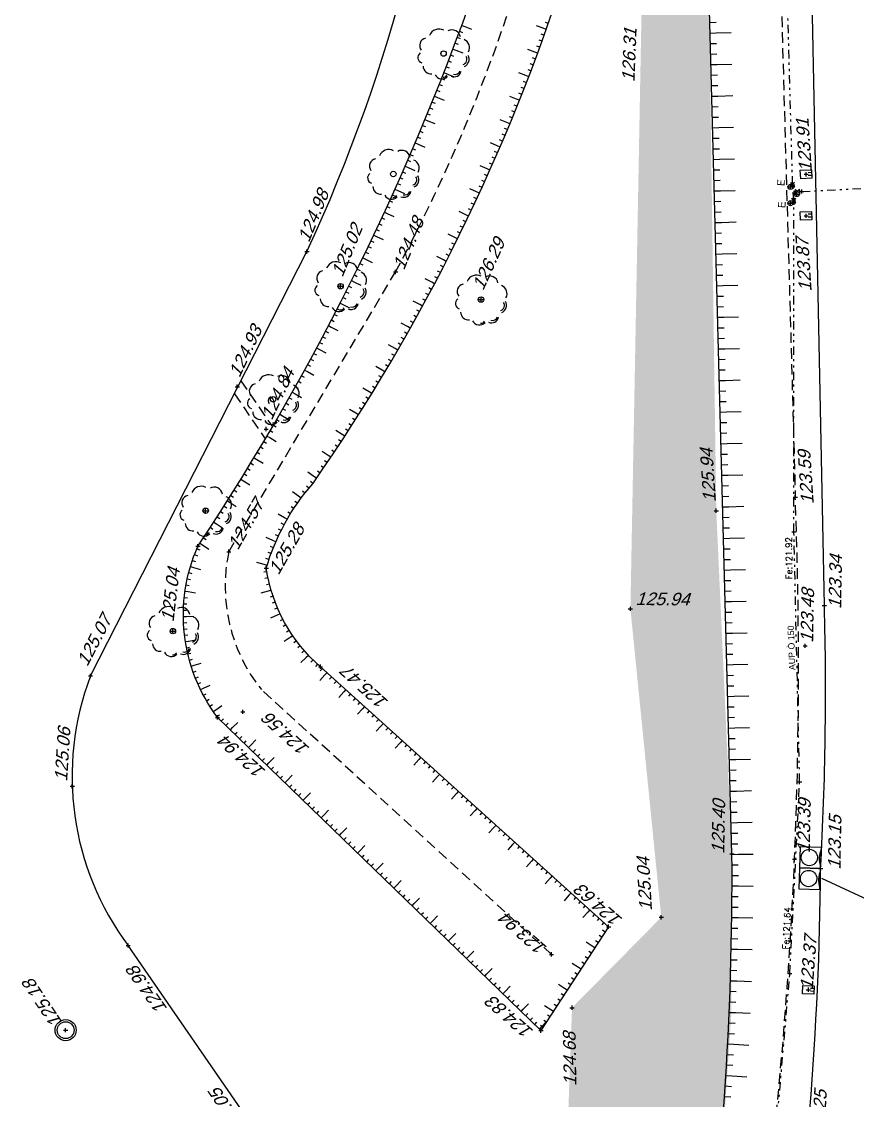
# Model space of a CAD drawing. Header units: metres. Extents: x 1633075 to 1634601, y 8175308 to 8177203.
# Drawn here: x 1633539.2 to 1633578.9, y 8175841.5 to 8175892.7 of the extents above; entities that cross this region are included whole.
import ezdxf

# ---------------------------------------------------------------- set-up
doc = ezdxf.new("R2010")
doc.units = ezdxf.units.M
doc.header["$LTSCALE"] = 2
doc.header["$PDMODE"] = 2
doc.header["$PDSIZE"] = 0.1
for name, pattern in [('211', [0.5, 0.2, -0.1, 0, -0.1, 0, -0.1]), ('241', [0.5, 0.2, -0.1, 0, -0.1, 0, -0.1]), ('31', [2, 1, 1]), ('CACHE', [0.375, 0.25, -0.125]), ('CONTINU', [0])]:
    doc.linetypes.add(name, pattern=pattern)
for name, color, linetype in [('C15785 - ALLEE', 7, 'CACHE'), ('C15785 - ASSAINIS', 6, 'Continuous'), ('C15785 - BORDURES', 7, 'CONTINU'), ('C15785 - BTALUS', 3, 'CACHE'), ('C15785 - EAUP', 5, 'CONTINU'), ('C15785 - EP', 4, 'Continuous'), ('C15785 - HTALUS', 7, 'Continuous'), ('C15785 - POINT 2D', 7, 'Continuous'), ('C15785 - Talus', 7, 'Continuous'), ('C15785 - VEGET', 3, 'Continuous'), ('C15785 - Z', 7, 'Continuous')]:
    doc.layers.add(name, color=color, linetype=linetype)
doc.styles.add('SIMPLEX', font='simplex_.ttf', dxfattribs={"height": 0.6})
doc.styles.get("Standard").update_dxf_attribs({"font": 'arial.ttf'})
doc.styles.add('TXT', font='txt', dxfattribs={"height": 0.3})

# ---------------------------------------------------------------- blocks, each defined once
blk = doc.blocks.new('BL19')
at = {"color": 0}
for p, q in [((0.5, 1), (-0.5, 1)), ((-0.5, 1), (-0.5, 0)), ((0.5, 0), (0.5, 1)), ((-0.5, 0), (0.5, 0))]:
    blk.add_line(p, q, dxfattribs=at)
for centre, major_axis, start_param, end_param in [((0.009, 0.554), (-0.275, 0.275), 3.926991, 10.210176), ((0.008, -0.967), (0.742, 0.742), 0.387155, 1.183656)]:
    blk.add_ellipse(centre, major_axis=major_axis, ratio=1, start_param=start_param, end_param=end_param, dxfattribs=at)
blk = doc.blocks.new('BLBG')
for p, q in [((0, 0), (0, 1.33)), ((0, 1.33), (1, 1.33)), ((1, 1.33), (1, 0)), ((1, 0), (0, 0)), ((0.33, 0), (0.33, 0.41)), ((0.67, 0), (0.67, 0.41))]:
    blk.add_line(p, q)
blk = doc.blocks.new('TALB100A')
blk.add_line((0, -0.3), (0, -1))
blk = doc.blocks.new('TALB100B')
blk.add_line((0, 0), (0, -0.3))
blk = doc.blocks.new('T1')
at = {"linetype": '31'}
blk.add_point((0, 0), dxfattribs=at)
blk = doc.blocks.new('T245')
at = {"linetype": 'Continuous'}
for p, q in [((-0.1, 0), (-0.2, 0)), ((-0.1, -0.1), (0.1, 0.1)), ((-0.1, 0.1), (0.1, -0.1)), ((-0.1, -0.1), (-0.1, 0.1)), ((0.1, -0.1), (0.1, 0.1)), ((0.1, 0), (0.2, 0))]:
    blk.add_line(p, q, dxfattribs=at)
blk = doc.blocks.new('ARBN')
blk.add_circle((0, 0), 0.0517)
for centre, radius, start, end in [((-0.088, 0.27), 0.194, 62.9289, 157.9234), ((0.159, 0.288), 0.162, 10.5515, 118.7684), ((-0.313, 0.149), 0.141, 102.3806, 218.1519), ((0.33, 0.115), 0.163, 331.4172, 69.7614), ((-0.381, -0.079), 0.106, 125.5548, 253.3512), ((0.342, -0.106), 0.104, 287.358, 32.9391), ((0.335, -0.105), 0.151, 294.7172, 29.5061), ((-0.236, -0.237), 0.15, 182.2997, 276.8338), ((-0.027, -0.335), 0.147, 208.1993, 316.9403), ((0.202, -0.304), 0.137, 247.1419, 348.9634), ((0.221, -0.292), 0.104, 254.316, 338.7253), ((0.007, -0.38), 0.0689, 259.4414, 333.9219)]:
    blk.add_arc(centre, radius, start, end)
blk = doc.blocks.new('TALH050A')
blk.add_line((0, 0.15), (0, 0.5))
blk = doc.blocks.new('TALH050B')
blk.add_line((0, 0), (0, 0.15))
blk = doc.blocks.new('TALB050A')
blk.add_line((0, -0.15), (0, -0.5))
blk = doc.blocks.new('TALB050B')
blk.add_line((0, 0), (0, -0.15))
blk = doc.blocks.new('TAMPON')
blk.add_circle((0, 0), 0.5)

msp = doc.modelspace()

# ---------------------------------------------------------------- hatches: boundary and pattern name
at = {"layer": 'C15785 - VEGET'}
h = msp.add_hatch(dxfattribs=at)
h.set_pattern_fill('AR-CONC', color=256, scale=0.02, angle=-0.5, style=0)
h.set_pattern_definition([(49.50002714, (1050220.128, 8061047.714), (3.640772945, -0.350564668), [0.381, -4.191]), (354.50002714, (1050220.128, 8061047.714), (-0.671486242, 3.827137998), [0.3048, -3.3528]), (99.95102714, (1050220.4313, 8061047.6847), (2.969299724, 3.476555826), [0.3238, -3.5618]), (45.6842271, (1050220.1367, 8061048.73), (5.414037124, -0.888123595), [0.5715, -6.2865]), (96.1356271, (1050220.588, 8061048.656), (4.79108493, 4.906890634), [0.4857, -5.3427]), (350.6840271, (1050220.137, 8061048.73), (4.79109228, 4.90688181), [0.4572, -5.0292]), (20.50002714, (1050220.6425, 8061048.4715), (3.014334644, -2.071692516), [0.381, -4.191]), (325.50002714, (1050220.6425, 8061048.4715), (1.26813822, 3.672833305), [0.3048, -3.3528]), (70.95142714, (1050220.8937, 8061048.2988), (4.282464587, 1.601149064), [0.3238, -3.5618]), (37.00002714, (1050220.1279, 8061047.7139), (0.076526363, 1.6904973657), [0, -3.31216, 0, -3.4036, 0, -3.3655]), (7.00002714, (1050220.1279, 8061047.714), (1.353826008, 1.991873763), [0, -1.94056, 0, -3.23596, 0, -1.2827]), (327.00002714, (1050218.9951, 8061047.7238), (2.7107088696, -0.138233956), [0, -1.27, 0, -3.9624, 0, -5.2578]), (317.00002714, (1050218.487, 8061047.7282), (2.9669082965, 0.482658772), [0, -1.651, 0, -2.63144, 0, -3.7338])])
h.paths.add_polyline_path([(1633569.723, 8175827.56), (1633564.784, 8175830.706), (1633565.327, 8175845.854), (1633569.56, 8175850.144), (1633568.097, 8175864.787), (1633568.626, 8175893.281), (1633569.591, 8175903.294), (1633566.894, 8175904.884), (1633567.581, 8175913.627), (1633569.854, 8175911.085), (1633572.368, 8175907.093), (1633571.826, 8175893.819), (1633572.17, 8175869.442), (1633572.913, 8175853.154), (1633572.88, 8175845.469), (1633572.316, 8175837.13), (1633571.582, 8175831.934), (1633571.322, 8175830.19)])

# ---------------------------------------------------------------- linework, layer by layer
at = {"layer": 'C15785 - ALLEE'}
for points in [[(1633574.946, 8175910.21), (1633575.234, 8175894.398), (1633575.921, 8175870.087)], [(1633549.62, 8175875.604), (1633551.108, 8175873.421)], [(1633549.309, 8175874.995), (1633550.771, 8175872.85)]]:
    msp.add_lwpolyline(points, dxfattribs=at)
msp.add_arc((1633363.234, 8175861.963), 212.842, 351.04895, 2.1875, dxfattribs=at)
at = {"layer": 'C15785 - ASSAINIS'}
msp.add_circle((1633541.3, 8175844.786), 0.4, dxfattribs=at)
at = {"layer": 'C15785 - BORDURES'}
for points in [[(1633577.302, 8175864.945), (1633576.702, 8175894.491), (1633576.439, 8175906.55), (1633576.132, 8175919.579), (1633575.904, 8175932.49)], [(1633542.479, 8175861.599), (1633552.75, 8175881.742)], [(1633546.472, 8175836.835), (1633550.27, 8175840.083), (1633544.265, 8175848.806)]]:
    msp.add_lwpolyline(points, dxfattribs=at)
for centre, radius, start, end in [((1633481.672, 8175914.706), 78.349, 335.11973, 356.17669), ((1633423.085, 8175860.921), 154.269, 356.85426, 1.4944), ((1633555.049, 8175856.833), 13.444, 159.2371, 216.6617), ((1633420.084, 8175853.733), 157.044, 351.17953, 359.53403)]:
    msp.add_arc(centre, radius, start, end, dxfattribs=at)
at = {"layer": 'C15785 - BTALUS'}
for points in [[(1633549.043, 8175867.496), (1633556.954, 8175880.773)], [(1633564.354, 8175848.381), (1633550.587, 8175860.953)]]:
    msp.add_lwpolyline(points, dxfattribs=at)
msp.add_lwpolyline([(1633549.043, 8175867.496, 0.225292), (1633550.587, 8175860.953, 0.225292)], format="xyb", dxfattribs=at)
msp.add_arc((1633487.477, 8175918.192), 78.913, 331.69355, 343.5125, dxfattribs=at)
at = {"layer": 'C15785 - EAUP', "linetype": '211'}
for points in [[(1633575.66, 8175847.477), (1633576.126, 8175856.573), (1633575.855, 8175868.436), (1633575.845, 8175884.157), (1633575.794, 8175884.914), (1633575.341, 8175901.01), (1633574.877, 8175918.439)], [(1633549.884, 8175718.481), (1633550.415, 8175719.677), (1633550.9, 8175720.723), (1633553.602, 8175727.237), (1633558.053, 8175737.186), (1633563.48, 8175751.189), (1633569.65, 8175771.476), (1633570.27, 8175777.473), (1633570.958, 8175784.082), (1633573.594, 8175809.157), (1633574.271, 8175825.204), (1633574.438, 8175832.457), (1633574.872, 8175838.33), (1633575.66, 8175847.477)]]:
    msp.add_lwpolyline(points, dxfattribs=at)
at = {"layer": 'C15785 - EAUP', "linetype": '241'}
msp.add_lwpolyline([(1633576.232, 8175884.595), (1633591.728, 8175885.409), (1633599.282, 8175886.181)], dxfattribs=at)
at = {"layer": 'C15785 - EAUP'}
for centre in [(1633575.693, 8175884.812, -77.554), (1633575.996, 8175884.47, -77.554), (1633575.688, 8175884.038, -77.554)]:
    msp.add_circle(centre, 0.12, dxfattribs=at)
at = {"layer": 'C15785 - EP', "linetype": 'CONTINU'}
msp.add_line((1633577.166, 8175851.996), (1633587.578, 8175847.181), dxfattribs=at)
at = {"layer": 'C15785 - HTALUS'}
for points in [[(1633567.064, 8175849.696), (1633563.854, 8175844.764), (1633548.507, 8175859.631, -0.271909), (1633547.578, 8175867.758, 0.064875), (1633561.097, 8175895.326, 0.088542), (1633562.77, 8175924.342)], [(1633567.064, 8175849.696), (1633553.393, 8175862.037, -0.180234), (1633550.819, 8175866.713, -0.109851), (1633553.023, 8175870.721, 0.075174), (1633565.092, 8175895.223, 0.057715), (1633566.815, 8175922.691)], [(1633557.861, 8175826.953, 0.651877), (1633571.322, 8175830.19, 0.038386), (1633572.913, 8175853.154), (1633571.826, 8175893.819), (1633572.368, 8175907.093), (1633574.946, 8175910.21)]]:
    msp.add_lwpolyline(points, format="xyb", dxfattribs=at)
at = {"layer": 'C15785 - POINT 2D'}
for p in [(1633576.435, 8175885.412), (1633575.693, 8175884.812), (1633575.996, 8175884.47), (1633575.688, 8175884.038), (1633576.433, 8175883.44), (1633552.75, 8175881.742), (1633556.954, 8175880.773), (1633554.346, 8175880.099), (1633561.008, 8175879.464), (1633549.445, 8175875.328), (1633550.814, 8175873.319), (1633575.921, 8175870.087), (1633547.942, 8175869.441), (1633572.17, 8175869.442), (1633547.578, 8175867.758), (1633549.043, 8175867.496), (1633550.819, 8175866.713), (1633568.097, 8175864.787), (1633577.302, 8175864.945), (1633546.39, 8175863.728), (1633576.385, 8175863.027), (1633553.393, 8175862.037), (1633542.479, 8175861.599), (1633549.706, 8175859.895), (1633548.507, 8175859.631), (1633541.614, 8175856.36), (1633572.913, 8175853.154), (1633575.883, 8175852.898), (1633577.122, 8175852.456), (1633569.56, 8175850.144), (1633567.064, 8175849.696), (1633544.265, 8175848.806), (1633564.354, 8175848.381), (1633576.538, 8175846.705), (1633565.327, 8175845.854), (1633541.3, 8175844.786), (1633563.854, 8175844.764)]:
    msp.add_point(p, dxfattribs=at)

# ---------------------------------------------------------------- block references
at = {"layer": 'C15785 - ASSAINIS', "rotation": 359.5000271160415}
msp.add_blockref('TAMPON', (1633541.3, 8175844.786), dxfattribs=at)
at = {"layer": 'C15785 - EAUP'}
for p, xscale, yscale, zscale, rotation in [((1633576.706, 8175885.222, 0.548), 0.4000000001915751, 0.4000000001915751, 0.4000000001915751, 92.55697633217684), ((1633576.702, 8175883.247, 0.503), 0.4000000003493321, 0.4000000003493321, 0.4000000003493321, 91.91732905316793), ((1633576.793, 8175846.493), 0.4000000004091689, 0.4000000004091689, 0.4000000004091689, 87.9992385720333)]:
    msp.add_blockref('BLBG', p, dxfattribs=dict(at, xscale=xscale, yscale=yscale, zscale=zscale, rotation=rotation))
for name, p, rotation in [('T245', (1633575.794, 8175884.914), 273.1174771424072), ('T1', (1633575.794, 8175884.914), 1.614152153433014), ('T245', (1633575.845, 8175884.157), 269.653895134472), ('T245', (1633576.027, 8175884.598), 1.971780119047807), ('T1', (1633576.232, 8175884.595), 273.0078461346878), ('T1', (1633575.845, 8175884.157), 3.80612315730372), ('T1', (1633575.855, 8175868.436), 0.03580412076712414), ('T1', (1633576.126, 8175856.573), 357.0645821247633), ('T1', (1633575.66, 8175847.477), 357.0645821247633)]:
    msp.add_blockref(name, p, dxfattribs=dict(at, rotation=rotation))
at = {"layer": 'C15785 - EP', "rotation": 88.06624055951076}
for p in [(1633577.139, 8175852.955), (1633577.105, 8175851.956)]:
    msp.add_blockref('BL19', p, dxfattribs=at)
at = {"layer": 'C15785 - Talus'}
for name, p, rotation in [('TALH050B', (1633564.205, 8175892.571), 70.61990152989485), ('TALB100B', (1633571.858, 8175892.616), 91.53146048288494), ('TALB050B', (1633559.989, 8175892.197), 69.69967643774926), ('TALB050B', (1633560.092, 8175892.478), 69.84433605286794), ('TALB050A', (1633560.092, 8175892.478), 69.84433605286794), ('TALH050A', (1633564.105, 8175892.288), 70.43172494764582), ('TALH050B', (1633564.004, 8175892.006), 70.24354834074835), ('TALH050B', (1633564.105, 8175892.288), 70.43172494764582), ('TALB100B', (1633571.871, 8175892.116), 91.53146048288494), ('TALB100A', (1633571.871, 8175892.116), 91.53146048288494), ('TALB050B', (1633559.779, 8175891.634), 69.41035719140811), ('TALB050B', (1633559.884, 8175891.915), 69.55501681660358), ('TALH050B', (1633563.799, 8175891.442), 69.86719513868876), ('TALH050B', (1633563.902, 8175891.724), 70.05537172142752), ('TALB100B', (1633571.885, 8175891.616), 91.53146048288494), ('TALB050B', (1633559.567, 8175891.073), 69.12103796282067), ('TALB050B', (1633559.673, 8175891.354), 69.26569757694173), ('TALB050A', (1633559.673, 8175891.354), 69.26569757694173), ('TALH050A', (1633563.696, 8175891.16), 69.67901853115693), ('TALH050B', (1633563.696, 8175891.16), 69.67901853115693), ('TALB100B', (1633571.898, 8175891.116), 91.53146048288494), ('TALB050B', (1633559.351, 8175890.513), 68.83171871912757), ('TALB050B', (1633559.459, 8175890.793), 68.97637832595937), ('TALH050B', (1633563.485, 8175890.598), 69.30266533453877), ('TALH050B', (1633563.591, 8175890.879), 69.49084192976315), ('TALB100B', (1633571.912, 8175890.617), 91.53146048288494), ('TALB100A', (1633571.912, 8175890.617), 91.53146048288494), ('TALB050B', (1633559.133, 8175889.954), 68.5423994789976), ('TALB050B', (1633559.243, 8175890.234), 68.68705910046056), ('TALB050A', (1633559.243, 8175890.234), 68.68705910046056), ('TALH050A', (1633563.271, 8175890.038), 68.92631211835685), ('TALH050B', (1633563.271, 8175890.038), 68.92631211835685), ('TALH050B', (1633563.379, 8175890.318), 69.11448872034256), ('TALB100B', (1633571.925, 8175890.117), 91.53146048288494), ('TALB050B', (1633559.023, 8175889.675), 68.39773986207732), ('TALH050B', (1633563.054, 8175889.479), 68.54995890800546), ('TALH050B', (1633563.163, 8175889.758), 68.73813551020692), ('TALB100B', (1633571.938, 8175889.617), 91.53146048288494), ('TALB050B', (1633558.801, 8175889.118), 68.10842061595774), ('TALB050B', (1633558.912, 8175889.396), 68.2530802338311), ('TALB050A', (1633558.801, 8175889.118), 68.10842061595774), ('TALH050A', (1633562.833, 8175888.921), 68.17360570472057), ('TALH050B', (1633562.833, 8175888.921), 68.17360570472057), ('TALH050B', (1633562.944, 8175889.199), 68.36178231295871), ('TALB100B', (1633571.952, 8175889.117), 91.53146048288494), ('TALB100A', (1633571.952, 8175889.117), 91.53146048288494), ('TALB050B', (1633558.576, 8175888.562), 67.81910136940022), ('TALB050B', (1633558.689, 8175888.84), 67.96376099802855), ('TALH050B', (1633562.608, 8175888.365), 67.79725249872097), ('TALH050B', (1633562.721, 8175888.642), 67.98542910442909), ('TALB100B', (1633571.965, 8175888.617), 91.53146048288494), ('TALB050B', (1633558.348, 8175888.007), 67.52978213016887), ('TALB050B', (1633558.462, 8175888.284), 67.6744417597322), ('TALB050A', (1633558.348, 8175888.007), 67.52978213016887), ('TALH050A', (1633562.379, 8175887.81), 67.42089928677902), ('TALH050B', (1633562.494, 8175888.087), 67.60907590167216), ('TALB100B', (1633571.978, 8175888.117), 91.53146048288494), ('TALB050B', (1633558.117, 8175887.453), 67.24046289343785), ('TALB050B', (1633558.233, 8175887.73), 67.38512251848935), ('TALH050B', (1633562.263, 8175887.533), 67.23272268455092), ('TALH050B', (1633562.379, 8175887.81), 67.42089928677902), ('TALB100B', (1633571.992, 8175887.618), 91.53146048288494), ('TALB100A', (1633571.992, 8175887.618), 91.53146048288494), ('TALB050B', (1633557.884, 8175886.9), 66.95114365840067), ('TALB050B', (1633558.001, 8175887.176), 67.09580327294502), ('TALH050A', (1633561.911, 8175886.705), 66.6681928852359), ('TALH050B', (1633562.029, 8175886.98), 66.85636947733134), ('TALH050B', (1633562.147, 8175887.257), 67.04454608075199), ('TALB100B', (1633572.005, 8175887.118), 91.53146048288494), ('TALB050B', (1633557.766, 8175886.624), 66.80648402624051), ('TALB050A', (1633557.884, 8175886.9), 66.95114365840067), ('TALH050B', (1633561.792, 8175886.43), 66.48001627673074), ('TALH050B', (1633561.911, 8175886.705), 66.6681928852359), ('TALB100B', (1633572.018, 8175886.618), 91.53146048288494), ('TALB050B', (1633557.528, 8175886.073), 66.51716479860475), ('TALB050B', (1633557.647, 8175886.349), 66.6618244282198), ('TALH050B', (1633561.551, 8175885.88), 66.10366306638853), ('TALH050B', (1633561.672, 8175886.155), 66.29183966260018), ('TALB100B', (1633572.032, 8175886.118), 91.53146048288494), ('TALB100A', (1633572.032, 8175886.118), 91.53146048288494), ('TALB050B', (1633557.288, 8175885.524), 66.2278455648104), ('TALB050B', (1633557.408, 8175885.798), 66.37250518943362), ('TALB050A', (1633557.408, 8175885.798), 66.37250518943362), ('TALH050A', (1633561.429, 8175885.606), 65.91548646590998), ('TALH050B', (1633561.306, 8175885.332), 65.72730987527862), ('TALH050B', (1633561.429, 8175885.606), 65.91548646590998), ('TALB100B', (1633572.045, 8175885.618), 91.53146048288494), ('TALB050B', (1633557.044, 8175884.975), 65.93852632033203), ('TALB050B', (1633557.166, 8175885.249), 66.08318594667143), ('TALH050B', (1633561.057, 8175884.786), 65.35095666239481), ('TALH050B', (1633561.182, 8175885.059), 65.53913326950469), ('TALB100B', (1633572.059, 8175885.118), 91.53146048288494), ('TALB050B', (1633556.798, 8175884.428), 65.64920706967587), ('TALB050B', (1633556.922, 8175884.701), 65.79386669550428), ('TALB050A', (1633556.922, 8175884.701), 65.79386669550428), ('TALH050A', (1633560.932, 8175884.514), 65.16278005318998), ('TALH050B', (1633560.932, 8175884.514), 65.16278005318998), ('TALB100B', (1633572.072, 8175884.619), 91.53146048288494), ('TALB100A', (1633572.072, 8175884.619), 91.53146048288494), ('TALB050B', (1633556.55, 8175883.882), 65.35988783711568), ('TALB050B', (1633556.674, 8175884.155), 65.50454746241954), ('TALH050B', (1633560.678, 8175883.97), 64.78642684723489), ('TALH050B', (1633560.805, 8175884.242), 64.9746034517238), ('TALB100B', (1633572.085, 8175884.119), 91.53146048288494), ('TALB050B', (1633556.298, 8175883.337), 65.0705686011928), ('TALB050B', (1633556.424, 8175883.609), 65.21522821347477), ('TALB050A', (1633556.424, 8175883.609), 65.21522821347477), ('TALH050A', (1633560.421, 8175883.428), 64.41007366030409), ('TALH050B', (1633560.421, 8175883.428), 64.41007366030409), ('TALH050B', (1633560.55, 8175883.699), 64.5982502390247), ('TALB100B', (1633572.099, 8175883.619), 91.53146048288494), ('TALB050B', (1633556.044, 8175882.794), 64.78124936403344), ('TALB050B', (1633556.171, 8175883.065), 64.92590898560951), ('TALH050B', (1633560.16, 8175882.888), 64.03372042584272), ('TALH050B', (1633560.291, 8175883.158), 64.22189705255738), ('TALB100B', (1633572.112, 8175883.119), 91.53146048288494), ('TALB100A', (1633572.112, 8175883.119), 91.53146048288494), ('TALB050B', (1633555.916, 8175882.523), 64.63658974439652), ('TALB050A', (1633555.916, 8175882.523), 64.63658974439652), ('TALH050A', (1633559.895, 8175882.349), 63.6573672403296), ('TALH050B', (1633559.895, 8175882.349), 63.6573672403296), ('TALH050B', (1633560.028, 8175882.618), 63.84554383797889), ('TALB100B', (1633572.125, 8175882.619), 91.53146048288494), ('TALB050B', (1633555.657, 8175881.981), 64.34727048802257), ('TALB050B', (1633555.787, 8175882.252), 64.49193012403244), ('TALH050B', (1633559.627, 8175881.812), 63.28101402252036), ('TALH050B', (1633559.762, 8175882.081), 63.4691906317171), ('TALB100B', (1633572.139, 8175882.12), 91.53146048288494), ('TALB050B', (1633555.396, 8175881.441), 64.05795126111357), ('TALB050B', (1633555.527, 8175881.711), 64.20261087971133), ('TALB050A', (1633555.396, 8175881.441), 64.05795126111357), ('TALH050A', (1633559.356, 8175881.277), 62.90466082089547), ('TALH050B', (1633559.356, 8175881.277), 62.90466082089547), ('TALH050B', (1633559.492, 8175881.545), 63.09283743537957), ('TALB100B', (1633572.152, 8175881.62), 91.53146048288494), ('TALB100A', (1633572.152, 8175881.62), 91.53146048288494), ('TALB050B', (1633555.132, 8175880.902), 63.7686320377809), ('TALB050B', (1633555.265, 8175881.171), 63.91329165193265), ('TALH050B', (1633559.081, 8175880.744), 62.52830762532948), ('TALH050B', (1633559.219, 8175881.011), 62.71648422613794), ('TALB100B', (1633572.165, 8175881.12), 91.53146048288494), ('TALB050B', (1633554.866, 8175880.364), 63.47931279186798), ('TALB050B', (1633554.999, 8175880.633), 63.6239724149412), ('TALB050A', (1633554.866, 8175880.364), 63.47931279186798), ('TALH050A', (1633558.802, 8175880.213), 62.15195441308905), ('TALH050B', (1633558.802, 8175880.213), 62.15195441308905), ('TALH050B', (1633558.942, 8175880.478), 62.34013100469133), ('TALB100B', (1633572.179, 8175880.62), 91.53146048288494), ('TALB050B', (1633554.596, 8175879.828), 63.18999355550468), ('TALB050B', (1633554.731, 8175880.096), 63.33465317716718), ('TALH050B', (1633558.52, 8175879.683), 61.77560121364922), ('TALH050B', (1633558.661, 8175879.948), 61.96377781235255), ('TALB100B', (1633572.192, 8175880.12), 91.53146048288494), ('TALB100A', (1633572.192, 8175880.12), 91.53146048288494), ('TALB050B', (1633554.325, 8175879.293), 62.90067430152875), ('TALB050A', (1633554.325, 8175879.293), 62.90067430152875), ('TALB050B', (1633554.461, 8175879.561), 63.04533392346581), ('TALH050A', (1633558.235, 8175879.155), 61.39924799461343), ('TALH050B', (1633558.235, 8175879.155), 61.39924799461343), ('TALH050B', (1633558.378, 8175879.419), 61.58742459103998), ('TALB100B', (1633572.206, 8175879.62), 91.53146048288494), ('TALB050B', (1633554.05, 8175878.76), 62.6113550750647), ('TALB050B', (1633554.188, 8175879.026), 62.75601468644617), ('TALH050B', (1633557.946, 8175878.63), 61.02289479282563), ('TALH050B', (1633558.09, 8175878.892), 61.21107138682925), ('TALB100B', (1633572.219, 8175879.121), 91.53146048288494), ('TALB050B', (1633553.772, 8175878.228), 62.32203582517667), ('TALB050B', (1633553.911, 8175878.494), 62.46669545146416), ('TALH050A', (1633557.653, 8175878.106), 60.64654159729606), ('TALH050B', (1633557.653, 8175878.106), 60.64654159729606), ('TALH050B', (1633557.8, 8175878.367), 60.83471820044995), ('TALB100B', (1633572.232, 8175878.621), 91.53146048288494), ('TALB100A', (1633572.232, 8175878.621), 91.53146048288494), ('TALB050B', (1633553.492, 8175877.697), 62.03271659816638), ('TALB050B', (1633553.633, 8175877.962), 62.17737619188179), ('TALB050A', (1633553.772, 8175878.228), 62.32203582517667), ('TALH050B', (1633557.506, 8175877.844), 60.45836497061791), ('TALB100B', (1633572.246, 8175878.121), 91.53146048288494), ('TALB050B', (1633553.21, 8175877.168), 61.74339734326747), ('TALB050B', (1633553.351, 8175877.432), 61.88805695406261), ('TALH050A', (1633557.058, 8175877.064), 59.89383517408136), ('TALH050B', (1633557.208, 8175877.323), 60.08201178327693), ('TALH050B', (1633557.357, 8175877.584), 60.27018838662997), ('TALB100B', (1633572.259, 8175877.621), 91.53146048288494), ('TALB050B', (1633552.924, 8175876.64), 61.45407811002082), ('TALB050B', (1633553.067, 8175876.904), 61.59873773751188), ('TALB050A', (1633553.21, 8175877.168), 61.74339734326747), ('TALH050B', (1633556.907, 8175876.804), 59.70565857636545), ('TALH050B', (1633557.058, 8175877.064), 59.89383517408136), ('TALB100B', (1633572.272, 8175877.121), 91.53146048288494), ('TALB100A', (1633572.272, 8175877.121), 91.53146048288494), ('TALB050B', (1633552.781, 8175876.377), 61.3094184808411), ('TALH050A', (1633556.449, 8175876.03), 59.14112875831435), ('TALH050B', (1633556.603, 8175876.287), 59.32930537021221), ('TALH050B', (1633556.755, 8175876.546), 59.51748197691906), ('TALB100B', (1633572.286, 8175876.622), 91.53146048288494), ('TALB100B', (1633572.299, 8175876.122), 91.53146048288494), ('TALB050B', (1633552.491, 8175875.851), 61.02009923375606), ('TALB050B', (1633552.636, 8175876.114), 61.16475886042778), ('TALB050A', (1633552.636, 8175876.114), 61.16475886042778), ('TALH050B', (1633556.295, 8175875.772), 58.95295217047136), ('TALH050B', (1633556.449, 8175876.03), 59.14112875831435), ('TALB100B', (1633572.312, 8175875.622), 91.53146048288494), ('TALB100A', (1633572.312, 8175875.622), 91.53146048288494), ('TALB050B', (1633552.199, 8175875.327), 60.73077999963307), ('TALB050B', (1633552.346, 8175875.589), 60.8754396349577), ('TALH050A', (1633555.827, 8175875.003), 58.3884223379323), ('TALH050B', (1633555.984, 8175875.259), 58.57659894818236), ('TALH050B', (1633556.14, 8175875.515), 58.76477557420741), ('TALB100B', (1633572.326, 8175875.122), 91.53146048288494), ('TALB050B', (1633551.905, 8175874.805), 60.44146075862334), ('TALB050B', (1633552.052, 8175875.066), 60.58612038797739), ('TALB050A', (1633552.052, 8175875.066), 60.58612038797739), ('TALH050B', (1633555.669, 8175874.748), 58.20024573879089), ('TALH050B', (1633555.827, 8175875.003), 58.3884223379323), ('TALB100B', (1633572.339, 8175874.622), 91.53146048288494), ('TALB050B', (1633551.607, 8175874.283), 60.15214152850317), ('TALB050B', (1633551.756, 8175874.544), 60.29680116042982), ('TALH050A', (1633555.191, 8175873.986), 57.63571594408677), ('TALH050B', (1633555.352, 8175874.239), 57.82389253257), ('TALH050B', (1633555.511, 8175874.494), 58.01206912922824), ('TALB100B', (1633572.353, 8175874.122), 91.53146048288494), ('TALB100A', (1633572.353, 8175874.122), 91.53146048288494), ('TALB050B', (1633551.307, 8175873.764), 59.86282229198629), ('TALB050B', (1633551.458, 8175874.023), 60.00748192359436), ('TALB050A', (1633551.458, 8175874.023), 60.00748192359436), ('TALH050B', (1633555.03, 8175873.733), 57.44753933016442), ('TALH050B', (1633555.191, 8175873.986), 57.63571594408677), ('TALB100B', (1633572.366, 8175873.623), 91.53146048288494), ('TALB050B', (1633551.005, 8175873.246), 59.57350303500319), ('TALB050B', (1633551.156, 8175873.504), 59.71816267149885), ('TALH050A', (1633554.542, 8175872.976), 56.88300954080667), ('TALH050B', (1633554.542, 8175872.976), 56.88300954080667), ('TALH050B', (1633554.706, 8175873.228), 57.07118613910449), ('TALH050B', (1633554.869, 8175873.48), 57.25936274933539), ('TALB100B', (1633572.379, 8175873.123), 91.53146048288494), ('TALB050B', (1633550.7, 8175872.729), 59.28418380911771), ('TALB050B', (1633550.853, 8175872.987), 59.42884343233717), ('TALB050A', (1633550.853, 8175872.987), 59.42884343233717), ('TALH050B', (1633554.213, 8175872.475), 56.50665632062953), ('TALH050B', (1633554.378, 8175872.725), 56.69483293792582), ('TALB100B', (1633572.393, 8175872.623), 91.53146048288494), ('TALB100A', (1633572.393, 8175872.623), 91.53146048288494), ('TALB050B', (1633550.392, 8175872.214), 58.99486456579961), ('TALB050B', (1633550.546, 8175872.471), 59.13952419228187), ('TALH050A', (1633553.88, 8175871.976), 56.13030310046739), ('TALH050B', (1633553.88, 8175871.976), 56.13030310046739), ('TALH050B', (1633554.047, 8175872.225), 56.31847973105883), ('TALB100B', (1633572.406, 8175872.123), 91.53146048288494), ('TALB050B', (1633550.081, 8175871.7), 58.70554533823519), ('TALB050B', (1633550.237, 8175871.957), 58.85020495698362), ('TALB050A', (1633550.237, 8175871.957), 58.85020495698362), ('TALH050B', (1633553.544, 8175871.479), 55.7539499108955), ('TALH050B', (1633553.713, 8175871.727), 55.94212650058751), ('TALB100B', (1633572.419, 8175871.623), 91.53146048288494), ('TALB050B', (1633549.769, 8175871.189), 58.4162260929342), ('TALB050B', (1633549.925, 8175871.444), 58.56088572074833), ('TALH050A', (1633553.205, 8175870.984), 55.37759671246378), ('TALH050B', (1633553.205, 8175870.984), 55.37759671246378), ('TALH050B', (1633553.375, 8175871.231), 55.56577331079467), ('TALB100B', (1633572.433, 8175871.123), 91.53146048288494), ('TALB100A', (1633572.433, 8175871.123), 91.53146048288494), ('TALB050B', (1633549.453, 8175870.678), 58.12690684508004), ('TALB050B', (1633549.611, 8175870.933), 58.27156648267533), ('TALB050A', (1633549.611, 8175870.933), 58.27156648267533), ('TALH050B', (1633552.84, 8175870.508), 50.18152382026725), ('TALH050B', (1633553.034, 8175870.737), 55.18942011418883), ('TALB100B', (1633572.446, 8175870.624), 91.53146048288494), ('TALB050B', (1633549.135, 8175870.169), 57.83758759911951), ('TALB050B', (1633549.294, 8175870.424), 57.98224724173716), ('TALH050A', (1633552.47, 8175870.037), 53.44394195913809), ('TALH050B', (1633552.47, 8175870.037), 53.44394195913809), ('TALH050B', (1633552.652, 8175870.275), 51.81273289651308), ('TALB100B', (1633572.459, 8175870.124), 91.53146048288494), ('TALB050B', (1633548.814, 8175869.662), 57.54826838807631), ('TALB050B', (1633548.975, 8175869.916), 57.69292799072138), ('TALB050A', (1633548.975, 8175869.916), 57.69292799072138), ('TALH050B', (1633552.126, 8175869.545), 56.7063600629635), ('TALH050B', (1633552.294, 8175869.793), 55.07515099087311), ('TALB100B', (1633572.473, 8175869.624), 91.53146048288494), ('TALB100A', (1633572.473, 8175869.624), 91.53146048288494), ('TALB050B', (1633548.491, 8175869.157), 57.25894915369076), ('TALB050B', (1633548.653, 8175869.409), 57.40360875087421), ('TALH050A', (1633551.811, 8175869.034), 59.96877817797886), ('TALH050B', (1633551.811, 8175869.034), 59.96877817797886), ('TALH050B', (1633551.965, 8175869.292), 58.33756910515521), ('TALB100B', (1633572.486, 8175869.124), 91.53146048288494), ('TALB050B', (1633548.165, 8175868.653), 56.96962990055975), ('TALB050B', (1633548.328, 8175868.905), 57.11428952747333), ('TALB050A', (1633548.328, 8175868.905), 57.11428952747333), ('TALH050B', (1633551.526, 8175868.506), 63.23119630235346), ('TALH050B', (1633551.665, 8175868.772), 61.59998722500894), ('TALB100B', (1633572.5, 8175868.624), 91.53146048288494), ('TALB050B', (1633547.837, 8175868.151), 56.68031066282236), ('TALB050B', (1633548.001, 8175868.402), 56.82497027916583), ('TALH050A', (1633551.271, 8175867.963), 66.4936144017767), ('TALH050B', (1633551.271, 8175867.963), 66.4936144017767), ('TALH050B', (1633551.395, 8175868.237), 64.86240535405595), ('TALB100B', (1633572.513, 8175868.125), 91.53146048288494), ('TALB100A', (1633572.513, 8175868.125), 91.53146048288494), ('TALB050B', (1633547.526, 8175867.639), 67.01654843751277), ('TALB050B', (1633547.672, 8175867.9), 56.53565103964108), ('TALB050A', (1633547.672, 8175867.9), 56.53565103964108), ('TALH050B', (1633551.047, 8175867.406), 69.75603252564768), ('TALH050B', (1633551.155, 8175867.686), 68.12482345518245), ('TALB100B', (1633572.526, 8175867.625), 91.53146048288494), ('TALB050B', (1633547.313, 8175867.079), 71.27260598444039), ('TALB050B', (1633547.414, 8175867.361), 69.14457721215236), ('TALH050A', (1633550.856, 8175866.838), 73.01845061887796), ('TALH050B', (1633550.948, 8175867.124), 71.38724157706424), ('TALB100B', (1633572.54, 8175867.125), 91.53146048288494), ('TALB050B', (1633547.141, 8175866.504), 75.52866354135688), ('TALB050B', (1633547.222, 8175866.793), 73.40063475862719), ('TALB050A', (1633547.222, 8175866.793), 73.40063475862719), ('TALH050B', (1633550.845, 8175866.545), 99.67147213425214), ('TALH050B', (1633550.856, 8175866.838), 73.01845061887796), ('TALB100B', (1633572.553, 8175866.625), 91.53146048288494), ('TALB100A', (1633572.553, 8175866.625), 91.53146048288494), ('TALB050B', (1633547.013, 8175865.918), 79.78472110995149), ('TALB050B', (1633547.072, 8175866.212), 77.65669232013262), ('TALH050B', (1633550.901, 8175866.251), 101.9201146876732), ('TALH050B', (1633550.969, 8175865.959), 104.1687572554672), ('TALB100B', (1633572.566, 8175866.125), 91.53146048288494), ('TALB050B', (1633546.965, 8175865.622), 81.91274988074275), ('TALB050A', (1633546.965, 8175865.622), 81.91274988074275), ('TALH050A', (1633551.048, 8175865.669), 106.4173998096084), ('TALH050B', (1633551.048, 8175865.669), 106.4173998096084), ('TALH050B', (1633551.139, 8175865.383), 108.6660423854825), ('TALB100B', (1633572.58, 8175865.625), 91.53146048288494), ('TALB050B', (1633546.903, 8175865.025), 86.16880744480025), ('TALB050B', (1633546.929, 8175865.324), 84.04077866392736), ('TALH050B', (1633551.24, 8175865.101), 110.9146849283648), ('TALB100B', (1633572.593, 8175865.126), 91.53146048288494), ('TALB100A', (1633572.593, 8175865.126), 91.53146048288494), ('TALB050B', (1633546.885, 8175864.426), 90.42486499221796), ('TALB050B', (1633546.888, 8175864.725), 88.29683621609917), ('TALB050A', (1633546.885, 8175864.426), 90.42486499221796), ('TALH050A', (1633551.476, 8175864.549), 115.4119700466055), ('TALH050B', (1633551.353, 8175864.823), 113.163327495615), ('TALH050B', (1633551.476, 8175864.549), 115.4119700466055), ('TALB100B', (1633572.606, 8175864.626), 91.53146048288494), ('TALB050B', (1633546.893, 8175864.126), 92.55289377176511), ('TALB050B', (1633546.912, 8175863.826), 94.68092255819548), ('TALH050B', (1633551.61, 8175864.281), 117.6606126162363), ('TALH050B', (1633551.755, 8175864.018), 119.9092551705267), ('TALB100B', (1633572.62, 8175864.126), 91.53146048288494), ('TALB050B', (1633546.942, 8175863.528), 96.80895133645834), ('TALH050A', (1633552.074, 8175863.51), 124.4065403081162), ('TALH050B', (1633551.909, 8175863.761), 122.1578977383712), ('TALH050B', (1633552.074, 8175863.51), 124.4065403081162), ('TALB100B', (1633572.633, 8175863.626), 91.53146048288494), ('TALB100A', (1633572.633, 8175863.626), 91.53146048288494), ('TALB050B', (1633546.983, 8175863.231), 98.93698011562607), ('TALB050B', (1633547.035, 8175862.935), 101.0650088858317), ('TALB050A', (1633546.983, 8175863.231), 98.93698011562607), ('TALH050B', (1633552.248, 8175863.266), 126.6551828363556), ('TALH050B', (1633552.432, 8175863.029), 128.9038253978238), ('TALB100B', (1633572.647, 8175863.126), 91.53146048288494), ('TALB050B', (1633547.098, 8175862.642), 103.1930376688485), ('TALB050B', (1633547.172, 8175862.351), 105.321066442937), ('TALH050A', (1633552.827, 8175862.577), 133.4011105268604), ('TALH050B', (1633552.625, 8175862.799), 131.1524679613811), ('TALH050B', (1633552.827, 8175862.577), 133.4011105268604), ('TALH050B', (1633553.037, 8175862.364), 135.6497530718322), ('TALB100B', (1633572.66, 8175862.627), 91.53146048288494), ('TALB050B', (1633547.257, 8175862.063), 107.4490952240848), ('TALB050B', (1633547.352, 8175861.779), 109.5771240163968), ('TALB050A', (1633547.257, 8175862.063), 107.4490952240848), ('TALH050B', (1633553.256, 8175862.158), 137.8983956394439), ('TALH050B', (1633553.48, 8175861.959), 137.9272016052308), ('TALB100B', (1633572.673, 8175862.127), 91.53146048288494), ('TALB100A', (1633572.673, 8175862.127), 91.53146048288494), ('TALB050B', (1633547.458, 8175861.498), 111.70515277258), ('TALB050B', (1633547.574, 8175861.222), 113.8331815667342), ('TALH050A', (1633553.702, 8175861.758), 137.9272016052308), ('TALH050B', (1633553.702, 8175861.758), 137.9272016052308), ('TALH050B', (1633553.925, 8175861.557), 137.9272016052308), ('TALH050B', (1633554.148, 8175861.356), 137.9272016052308), ('TALB100B', (1633572.687, 8175861.627), 91.53146048288494), ('TALB050B', (1633547.7, 8175860.949), 115.9612103471946), ('TALB050A', (1633547.7, 8175860.949), 115.9612103471946), ('TALH050A', (1633554.593, 8175860.954), 137.9272016052308), ('TALH050B', (1633554.371, 8175861.155), 137.9272016052308), ('TALH050B', (1633554.593, 8175860.954), 137.9272016052308), ('TALB100B', (1633572.7, 8175861.127), 91.53146048288494), ('TALB050B', (1633547.836, 8175860.682), 118.0892391183629), ('TALB050B', (1633547.982, 8175860.42), 120.2172678895668), ('TALH050B', (1633554.816, 8175860.753), 137.9272016052308), ('TALH050B', (1633555.039, 8175860.552), 137.9272016052308), ('TALH050B', (1633555.261, 8175860.351), 137.9272016052308), ('TALB100B', (1633572.713, 8175860.627), 91.53146048288494), ('TALB100A', (1633572.713, 8175860.627), 91.53146048288494), ('TALB050B', (1633548.138, 8175860.164), 122.3452966697141), ('TALB050B', (1633548.303, 8175859.913), 124.4733254451509), ('TALB050A', (1633548.303, 8175859.913), 124.4733254451509), ('TALB050B', (1633548.478, 8175859.669), 126.6013542537052), ('TALH050A', (1633555.484, 8175860.149), 137.9272016052308), ('TALH050B', (1633555.484, 8175860.149), 137.9272016052308), ('TALH050B', (1633555.707, 8175859.948), 137.9272016052308), ('TALH050B', (1633555.929, 8175859.747), 137.9272016052308), ('TALB100B', (1633572.727, 8175860.127), 91.53146048288494), ('TALB050B', (1633548.687, 8175859.456), 135.910893272609), ('TALB050B', (1633548.903, 8175859.247), 135.910893272609), ('TALB050A', (1633549.118, 8175859.038), 135.910893272609), ('TALH050A', (1633556.375, 8175859.345), 137.9272016052308), ('TALH050B', (1633556.152, 8175859.546), 137.9272016052308), ('TALH050B', (1633556.375, 8175859.345), 137.9272016052308), ('TALB100B', (1633572.74, 8175859.628), 91.53146048288494), ('TALB050B', (1633549.118, 8175859.038), 135.910893272609), ('TALB050B', (1633549.334, 8175858.829), 135.910893272609), ('TALB050B', (1633549.549, 8175858.621), 135.910893272609), ('TALH050B', (1633556.597, 8175859.144), 137.9272016052308), ('TALH050B', (1633556.82, 8175858.943), 137.9272016052308), ('TALH050B', (1633557.043, 8175858.742), 137.9272016052308), ('TALB100B', (1633572.753, 8175859.128), 91.53146048288494), ('TALB100A', (1633572.753, 8175859.128), 91.53146048288494), ('TALB050B', (1633549.765, 8175858.412), 135.910893272609), ('TALB050B', (1633549.98, 8175858.203), 135.910893272609), ('TALB050A', (1633549.98, 8175858.203), 135.910893272609), ('TALH050A', (1633557.265, 8175858.541), 137.9272016052308), ('TALH050B', (1633557.265, 8175858.541), 137.9272016052308), ('TALH050B', (1633557.488, 8175858.34), 137.9272016052308), ('TALB100B', (1633572.767, 8175858.628), 91.53146048288494), ('TALB050B', (1633550.196, 8175857.994), 135.910893272609), ('TALB050B', (1633550.411, 8175857.786), 135.910893272609), ('TALB050A', (1633550.842, 8175857.368), 135.910893272609), ('TALH050B', (1633557.711, 8175858.139), 137.9272016052308), ('TALH050B', (1633557.934, 8175857.938), 137.9272016052308), ('TALH050B', (1633558.156, 8175857.737), 137.9272016052308), ('TALB100B', (1633572.78, 8175858.128), 91.53146048288494), ('TALB050B', (1633550.627, 8175857.577), 135.910893272609), ('TALB050B', (1633550.842, 8175857.368), 135.910893272609), ('TALB050B', (1633551.058, 8175857.16), 135.910893272609), ('TALH050A', (1633558.156, 8175857.737), 137.9272016052308), ('TALH050B', (1633558.379, 8175857.536), 137.9272016052308), ('TALH050B', (1633558.602, 8175857.335), 137.9272016052308), ('TALB100B', (1633572.794, 8175857.628), 91.53146048288494), ('TALB100A', (1633572.794, 8175857.628), 91.53146048288494), ('TALB050B', (1633551.273, 8175856.951), 135.910893272609), ('TALB050B', (1633551.489, 8175856.742), 135.910893272609), ('TALB050A', (1633551.704, 8175856.533), 135.910893272609), ('TALH050A', (1633559.047, 8175856.933), 137.9272016052308), ('TALH050B', (1633558.824, 8175857.134), 137.9272016052308), ('TALH050B', (1633559.047, 8175856.933), 137.9272016052308), ('TALH050B', (1633559.27, 8175856.732), 137.9272016052308), ('TALB100B', (1633572.807, 8175857.128), 91.53146048288494), ('TALB050B', (1633551.704, 8175856.533), 135.910893272609), ('TALB050B', (1633551.92, 8175856.325), 135.910893272609), ('TALB050B', (1633552.135, 8175856.116), 135.910893272609), ('TALH050B', (1633559.492, 8175856.531), 137.9272016052308), ('TALH050B', (1633559.715, 8175856.33), 137.9272016052308), ('TALB100B', (1633572.82, 8175856.629), 91.53146048288494), ('TALB100A', (1633572.834, 8175856.129), 91.53146048288494), ('TALB050B', (1633552.351, 8175855.907), 135.910893272609), ('TALB050B', (1633552.566, 8175855.698), 135.910893272609), ('TALB050A', (1633552.566, 8175855.698), 135.910893272609), ('TALH050A', (1633559.938, 8175856.129), 137.9272016052308), ('TALH050B', (1633559.938, 8175856.129), 137.9272016052308), ('TALH050B', (1633560.16, 8175855.928), 137.9272016052308), ('TALH050B', (1633560.383, 8175855.727), 137.9272016052308), ('TALB100B', (1633572.834, 8175856.129), 91.53146048288494), ('TALB050B', (1633552.782, 8175855.49), 135.910893272609), ('TALB050B', (1633552.997, 8175855.281), 135.910893272609), ('TALB050B', (1633553.212, 8175855.072), 135.910893272609), ('TALB050A', (1633553.428, 8175854.863), 135.910893272609), ('TALH050A', (1633560.828, 8175855.325), 137.9272016052308), ('TALH050B', (1633560.606, 8175855.526), 137.9272016052308), ('TALH050B', (1633560.828, 8175855.325), 137.9272016052308), ('TALB100B', (1633572.847, 8175855.629), 91.53146048288494), ('TALB100B', (1633572.86, 8175855.129), 91.53146048288494), ('TALB050B', (1633553.428, 8175854.863), 135.910893272609), ('TALB050B', (1633553.643, 8175854.655), 135.910893272609), ('TALH050B', (1633561.051, 8175855.124), 137.9272016052308), ('TALH050B', (1633561.274, 8175854.923), 137.9272016052308), ('TALH050B', (1633561.497, 8175854.722), 137.9272016052308), ('TALB100B', (1633572.874, 8175854.629), 91.53146048288494), ('TALB100A', (1633572.874, 8175854.629), 91.53146048288494), ('TALB050B', (1633553.859, 8175854.446), 135.910893272609), ('TALB050B', (1633554.074, 8175854.237), 135.910893272609), ('TALB050B', (1633554.29, 8175854.029), 135.910893272609), ('TALB050A', (1633554.29, 8175854.029), 135.910893272609), ('TALH050A', (1633561.719, 8175854.521), 137.9272016052308), ('TALH050B', (1633561.719, 8175854.521), 137.9272016052308), ('TALH050B', (1633561.942, 8175854.32), 137.9272016052308), ('TALH050B', (1633562.165, 8175854.119), 137.9272016052308), ('TALB100B', (1633572.887, 8175854.13), 91.53146048288494), ('TALB050B', (1633554.505, 8175853.82), 135.910893272609), ('TALB050B', (1633554.721, 8175853.611), 135.910893272609), ('TALH050A', (1633562.61, 8175853.717), 137.9272016052308), ('TALH050B', (1633562.387, 8175853.918), 137.9272016052308), ('TALH050B', (1633562.61, 8175853.717), 137.9272016052308), ('TALB100B', (1633572.9, 8175853.63), 91.53146048288494), ('TALB050B', (1633554.936, 8175853.402), 135.910893272609), ('TALB050B', (1633555.152, 8175853.194), 135.910893272609), ('TALB050A', (1633555.152, 8175853.194), 135.910893272609), ('TALB050B', (1633555.367, 8175852.985), 135.910893272609), ('TALH050B', (1633562.833, 8175853.516), 137.9272016052308), ('TALH050B', (1633563.055, 8175853.315), 137.9272016052308), ('TALH050B', (1633563.278, 8175853.114), 137.9272016052308), ('TALB100B', (1633572.913, 8175853.13), 90.4228160528447), ('TALB100A', (1633572.913, 8175853.13), 90.4228160528447), ('TALB050B', (1633555.583, 8175852.776), 135.910893272609), ('TALB050B', (1633555.798, 8175852.567), 135.910893272609), ('TALB050A', (1633556.014, 8175852.359), 135.910893272609), ('TALH050A', (1633563.501, 8175852.913), 137.9272016052308), ('TALH050B', (1633563.501, 8175852.913), 137.9272016052308), ('TALH050B', (1633563.723, 8175852.712), 137.9272016052308), ('TALB100B', (1633572.916, 8175852.63), 90.23200825963755), ('TALB050B', (1633556.014, 8175852.359), 135.910893272609), ('TALB050B', (1633556.229, 8175852.15), 135.910893272609), ('TALH050B', (1633563.946, 8175852.511), 137.9272016052308), ('TALH050B', (1633564.169, 8175852.31), 137.9272016052308), ('TALH050B', (1633564.391, 8175852.109), 137.9272016052308), ('TALB100B', (1633572.917, 8175852.13), 90.04120045169124), ('TALB050B', (1633556.445, 8175851.941), 135.910893272609), ('TALB050B', (1633556.66, 8175851.732), 135.910893272609), ('TALB050B', (1633556.876, 8175851.524), 135.910893272609), ('TALB050A', (1633556.876, 8175851.524), 135.910893272609), ('TALH050A', (1633564.391, 8175852.109), 137.9272016052308), ('TALH050B', (1633564.614, 8175851.908), 137.9272016052308), ('TALH050B', (1633564.837, 8175851.707), 137.9272016052308), ('TALB100B', (1633572.917, 8175851.63), 89.85039266047323), ('TALB100A', (1633572.917, 8175851.63), 89.85039266047323), ('TALB050B', (1633557.091, 8175851.315), 135.910893272609), ('TALB050B', (1633557.307, 8175851.106), 135.910893272609), ('TALB050A', (1633557.737, 8175850.689), 135.910893272609), ('TALH050A', (1633565.282, 8175851.304), 137.9272016052308), ('TALH050B', (1633565.06, 8175851.506), 137.9272016052308), ('TALH050B', (1633565.282, 8175851.304), 137.9272016052308), ('TALH050B', (1633565.505, 8175851.103), 137.9272016052308), ('TALB100B', (1633572.915, 8175851.13), 89.65958485092408), ('TALB050B', (1633557.522, 8175850.898), 135.910893272609), ('TALB050B', (1633557.737, 8175850.689), 135.910893272609), ('TALB050B', (1633557.953, 8175850.48), 135.910893272609), ('TALH050B', (1633565.728, 8175850.902), 137.9272016052308), ('TALH050B', (1633565.95, 8175850.701), 137.9272016052308), ('TALB100B', (1633572.911, 8175850.63), 89.46877705467405), ('TALB050B', (1633558.168, 8175850.271), 135.910893272609), ('TALB050B', (1633558.384, 8175850.063), 135.910893272609), ('TALB050A', (1633558.599, 8175849.854), 135.910893272609), ('TALH050A', (1633566.173, 8175850.5), 137.9272016052308), ('TALH050B', (1633566.173, 8175850.5), 137.9272016052308), ('TALH050B', (1633566.396, 8175850.299), 137.9272016052308), ('TALH050B', (1633566.618, 8175850.098), 137.9272016052308), ('TALB100B', (1633572.905, 8175850.13), 89.27796924986419), ('TALB100A', (1633572.905, 8175850.13), 89.27796924986419), ('TALB050B', (1633558.599, 8175849.854), 135.910893272609), ('TALB050B', (1633558.815, 8175849.645), 135.910893272609), ('TALB050B', (1633559.03, 8175849.436), 135.910893272609), ('TALH050B', (1633566.841, 8175849.897), 137.9272016052308), ('TALB050B', (1633566.9, 8175849.445), 236.9414676059388), ('TALB100B', (1633572.898, 8175849.63), 89.08716145524312), ('TALB050B', (1633559.246, 8175849.228), 135.910893272609), ('TALB050B', (1633559.461, 8175849.019), 135.910893272609), ('TALB050A', (1633559.461, 8175849.019), 135.910893272609), ('TALB050B', (1633566.573, 8175848.942), 236.9414676059388), ('TALB050B', (1633566.736, 8175849.193), 236.9414676059388), ('TALB100B', (1633572.89, 8175849.13), 88.89635364887033), ('TALB050B', (1633559.677, 8175848.81), 135.910893272609), ('TALB050B', (1633559.892, 8175848.601), 135.910893272609), ('TALB050B', (1633560.108, 8175848.393), 135.910893272609), ('TALB050A', (1633560.323, 8175848.184), 135.910893272609), ('TALB050A', (1633566.409, 8175848.691), 236.9414676059388), ('TALB050B', (1633566.245, 8175848.439), 236.9414676059388), ('TALB050B', (1633566.409, 8175848.691), 236.9414676059388), ('TALB100B', (1633572.879, 8175848.63), 88.7055458507829), ('TALB100A', (1633572.879, 8175848.63), 88.7055458507829), ('TALB050B', (1633560.323, 8175848.184), 135.910893272609), ('TALB050B', (1633560.539, 8175847.975), 135.910893272609), ('TALB050B', (1633565.918, 8175847.936), 236.9414676059388), ('TALB050B', (1633566.082, 8175848.188), 236.9414676059388), ('TALB100B', (1633572.867, 8175848.13), 88.51473805107024), ('TALB050B', (1633560.754, 8175847.767), 135.910893272609), ('TALB050B', (1633560.97, 8175847.558), 135.910893272609), ('TALB050B', (1633561.185, 8175847.349), 135.910893272609), ('TALB050A', (1633561.185, 8175847.349), 135.910893272609), ('TALB050A', (1633565.755, 8175847.685), 236.9414676059388), ('TALB050B', (1633565.591, 8175847.433), 236.9414676059388), ('TALB050B', (1633565.755, 8175847.685), 236.9414676059388), ('TALB100B', (1633572.853, 8175847.631), 88.32393025649377), ('TALB050B', (1633561.401, 8175847.14), 135.910893272609), ('TALB050B', (1633561.616, 8175846.932), 135.910893272609), ('TALB050A', (1633565.1, 8175846.679), 236.9414676059388), ('TALB050B', (1633565.264, 8175846.931), 236.9414676059388), ('TALB050B', (1633565.427, 8175847.182), 236.9414676059388), ('TALB100B', (1633572.838, 8175847.131), 88.13312245943187), ('TALB100A', (1633572.838, 8175847.131), 88.13312245943187), ('TALB050B', (1633561.832, 8175846.723), 135.910893272609), ('TALB050B', (1633562.047, 8175846.514), 135.910893272609), ('TALB050A', (1633562.047, 8175846.514), 135.910893272609), ('TALB050B', (1633564.936, 8175846.428), 236.9414676059388), ('TALB050B', (1633565.1, 8175846.679), 236.9414676059388), ('TALB100B', (1633572.821, 8175846.631), 87.9423146521523), ('TALB050B', (1633562.263, 8175846.305), 135.910893272609), ('TALB050B', (1633562.478, 8175846.097), 135.910893272609), ('TALB050B', (1633562.693, 8175845.888), 135.910893272609), ('TALB050A', (1633562.909, 8175845.679), 135.910893272609), ('TALB050A', (1633564.445, 8175845.673), 236.9414676059388), ('TALB050B', (1633564.609, 8175845.925), 236.9414676059388), ('TALB050B', (1633564.773, 8175846.176), 236.9414676059388), ('TALB100B', (1633572.802, 8175846.131), 87.75150685337921), ('TALB050B', (1633562.909, 8175845.679), 135.910893272609), ('TALB050B', (1633563.124, 8175845.47), 135.910893272609), ('TALB050B', (1633564.282, 8175845.422), 236.9414676059388), ('TALB050B', (1633564.445, 8175845.673), 236.9414676059388), ('TALB100B', (1633572.781, 8175845.632), 87.56069904608346), ('TALB100A', (1633572.781, 8175845.632), 87.56069904608346), ('TALB050B', (1633563.34, 8175845.262), 135.910893272609), ('TALB050B', (1633563.555, 8175845.053), 135.910893272609), ('TALB050B', (1633563.771, 8175844.844), 135.910893272609), ('TALB050B', (1633563.954, 8175844.919), 236.9414676059388), ('TALB050A', (1633563.771, 8175844.844), 135.910893272609), ('TALB050B', (1633564.118, 8175845.171), 236.9414676059388), ('TALB100B', (1633572.759, 8175845.132), 87.36989124690521), ('TALB100B', (1633572.735, 8175844.633), 87.1790834498782), ('TALB100B', (1633572.71, 8175844.134), 86.98827565197136), ('TALB100A', (1633572.71, 8175844.134), 86.98827565197136), ('TALB100B', (1633572.683, 8175843.634), 86.79746785527796), ('TALB100B', (1633572.654, 8175843.135), 86.60666004956526), ('TALB100B', (1633572.624, 8175842.636), 86.41585224651847), ('TALB100A', (1633572.624, 8175842.636), 86.41585224651847), ('TALB100B', (1633572.592, 8175842.137), 86.22504444988651), ('TALB100B', (1633572.558, 8175841.638), 86.03423665413843)]:
    msp.add_blockref(name, p, dxfattribs=dict(at, rotation=rotation))
at = {"layer": 'C15785 - VEGET', "xscale": 2.499999999908408, "yscale": 2.499999999908408, "zscale": 2.499999999908408, "rotation": 359.5000271373152}
for p in [(1633559.229, 8175891.14), (1633556.846, 8175885.424), (1633554.346, 8175880.099), (1633561.008, 8175879.464), (1633551.144, 8175874.732), (1633547.942, 8175869.441), (1633546.39, 8175863.728)]:
    msp.add_blockref('ARBN', p, dxfattribs=at)

# ---------------------------------------------------------------- texts
at = {"layer": 'C15785 - EAUP', "style": 'TXT'}
for rotation, p in [(86.7895, (1633575.405, 8175884.847, -151.899)), (88.6657, (1633575.452, 8175883.807, -151.9))]:
    msp.add_text('E', height=0.349, rotation=rotation, dxfattribs=at).set_placement(p)
at = {"layer": 'C15785 - EAUP', "linetype": 'Continuous', "style": 'SIMPLEX'}
for s, rotation, p in [('Fe:121.92', 90.5113, (1633575.774, 8175866.187, 149.78)), ('Fe:121.64', 87.0296, (1633575.604, 8175848.611, 149.78))]:
    msp.add_text(s, height=0.3, rotation=rotation, dxfattribs=at).set_placement(p)
at = {"layer": 'C15785 - EAUP', "linetype": 'Continuous'}
msp.add_text('AUP Ò 150', height=0.3, rotation=92.0062, dxfattribs=at).set_placement((1633575.924, 8175861.881))
at = {"layer": 'C15785 - Z', "oblique": 18}
for s, rotation, p in [(' 126.31', 447.6663, (1633568.278, 8175889.549, 126.31)), (' 123.91', 453.8101, (1633576.727, 8175885.293, 123.913)), (' 124.98', 427.7, (1633552.751, 8175881.922, 124.983)), (' 124.48', 427.7, (1633557.265, 8175880.609, 124.479)), (' 125.02', 427.7, (1633554.347, 8175880.279, 125.02)), (' 126.29', 425.4812, (1633561.01, 8175879.644, 126.287)), (' 123.87', 453.8101, (1633576.714, 8175879.616, 123.868)), (' 124.93', 424.6475, (1633549.446, 8175875.508, 124.928)), (' 124.84', 424.6475, (1633550.979, 8175873.491, 124.842)), (' 125.94', 453.8101, (1633572.172, 8175869.622, 125.938)), (' 123.59', 453.8101, (1633576.814, 8175869.522, 123.586)), (' 124.57', 420.2751, (1633549.354, 8175867.333, 124.573)), (' 125.28', 420.2938, (1633551.285, 8175866.151, 125.278)), (' 123.34', 448.9302, (1633578.09, 8175864.54, 123.344)), (' 125.04', 443.2029, (1633546.392, 8175863.908, 125.044)), (' 125.94', 359.5, (1633568.099, 8175864.967, 125.936)), (' 123.48', 448.9302, (1633576.761, 8175862.929, 123.484)), (' 125.07', 422.397, (1633542.217, 8175861.805, 125.073)), (' 125.47', 497.7172, (1633556.83, 8175860.226, 125.467)), (' 124.56', 497.7172, (1633553.089, 8175858.012, 124.555)), (' 125.06', 446.3143, (1633541.353, 8175856.339, 125.064)), (' 124.94', 497.7172, (1633551.003, 8175856.936, 124.938)), (' 125.40', 448.9302, (1633572.543, 8175852.912, 125.403)), (' 123.39', 448.9302, (1633576.604, 8175852.951, 123.385)), (' 123.15', 448.9302, (1633578.059, 8175852.173, 123.154)), (' 125.04', 453.188, (1633569.136, 8175850.219, 125.038)), (' 124.63', 498.6975, (1633567.936, 8175849.907, 124.634)), (' 123.94', 498.6975, (1633564.356, 8175848.561, 123.944)), (' 123.37', 445.6549, (1633576.729, 8175846.445, 123.365)), (' 124.98', 485.2199, (1633546.283, 8175845.62, 124.979)), (' 125.18', 483.892, (1633541.301, 8175844.966, 125.182)), (' 124.83', 498.6975, (1633563.711, 8175844.599, 124.825)), (' 124.68', 450.9903, (1633565.54, 8175841.901, 124.684)), (' 125.05', 483.8513, (1633550.146, 8175839.791, 125.054)), (' 123.25', 447.0697, (1633577.275, 8175839.132, 123.251))]:
    msp.add_text(s, height=0.6, rotation=rotation, dxfattribs=at).set_placement(p)

doc.saveas('drawing.dxf')
